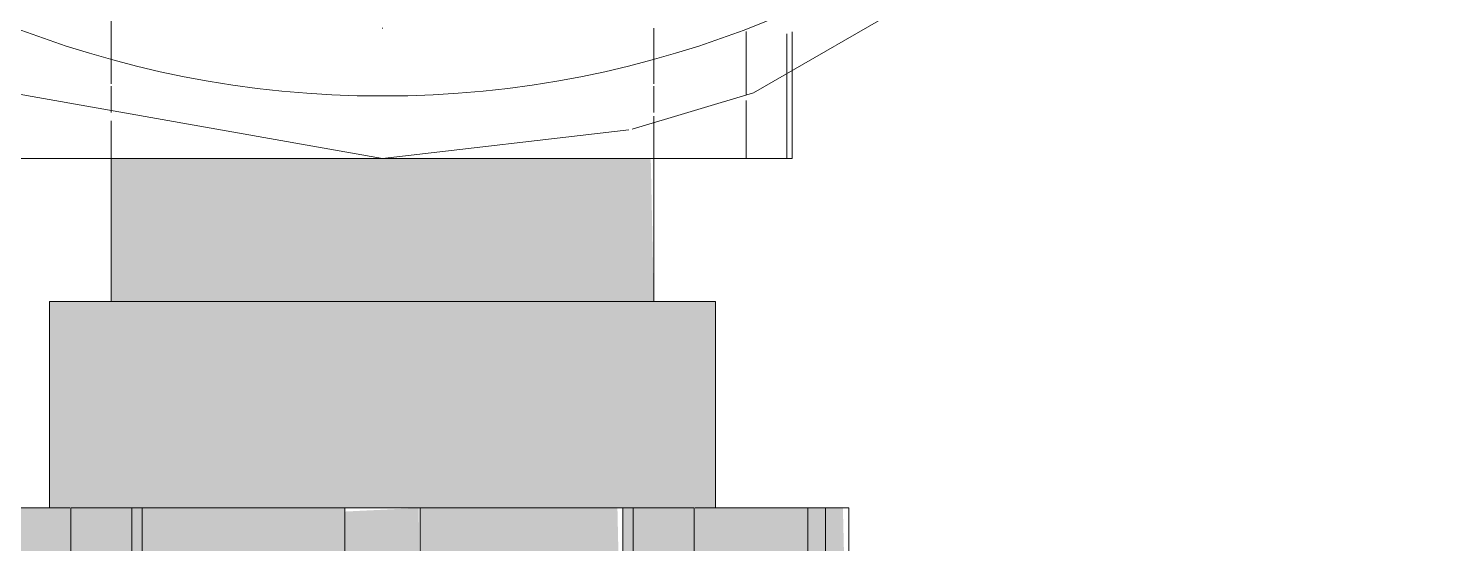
# Model space of a CAD drawing. Header units: metres. Extents: x 147 to 427, y -16 to 162.
# Drawn here: x 150.1101 to 150.2396, y 95.9665 to 96.014 of the extents above; entities that cross this region are included whole.
import ezdxf

# ---------------------------------------------------------------- set-up
doc = ezdxf.new("R2010")
doc.units = ezdxf.units.M
doc.layers.add('P-PIPE', color=7, linetype='Continuous', lineweight=5)
doc.layers.add('P-SANR-FIXT', color=7, linetype='Continuous', lineweight=5)

# ---------------------------------------------------------------- blocks, each defined once
blk = doc.blocks.new('Bomba Jacuzzi1 - 15B-T 1_1_2CV TRIF_220_380V _1 1_2CV_-2414014-RESERVATÓRIOS TÉRREO')
at = {"layer": 'P-SANR-FIXT', "color": 9, "lineweight": 15, "true_color": 0xc0c0c0}
for p, q in [((-0.1, 0.03775), (-0.1, -0.03775)), ((-0.1, -0.03725), (-0.09221, -0.03725)), ((-0.1, -0.03775), (-0.09192, -0.03775))]:
    blk.add_line(p, q, dxfattribs=at)
at = {"layer": 'P-SANR-FIXT', "color": 254, "lineweight": 15, "true_color": 0xd3d3d3}
for p, q in [((-0.09397, 0.0342), (-0.1, 0)), ((-0.1, 0.02675), (-0.1, 0.03226)), ((-0.1, 0.03226), (-0.1, 0.02675)), ((-0.1, 0.0189), (-0.1, 0.02634)), ((-0.1, 0.02634), (-0.1, 0.0189)), ((-0.1, 0.00978), (-0.1, 0.01863)), ((-0.1, 0.01863), (-0.1, 0.00978)), ((-0.1, -0.00964), (-0.1, 0.00964)), ((-0.1, 0.00964), (-0.1, -0.00964)), ((-0.1, 0), (-0.09737, -0.02271)), ((-0.1, -0.01862), (-0.1, -0.00978)), ((-0.1, -0.00978), (-0.1, -0.01862)), ((-0.1, -0.02634), (-0.1, -0.0189)), ((-0.1, -0.0189), (-0.1, -0.02634)), ((-0.09729, -0.02302), (-0.09397, -0.0342)), ((-0.1, -0.03226), (-0.1, -0.02675)), ((-0.1, -0.02675), (-0.1, -0.03226)), ((-0.1, -0.03598), (-0.1, -0.03281)), ((-0.1, -0.03281), (-0.1, -0.03598)), ((-0.09397, -0.0342), (-0.07661, -0.06427)), ((-0.1, -0.03725), (-0.1, -0.03676)), ((-0.1, -0.03676), (-0.1, -0.03725)), ((-0.09221, -0.03725), (-0.08853, -0.03725)), ((-0.09192, -0.03775), (-0.08834, -0.03775))]:
    blk.add_line(p, q, dxfattribs=at)
at = {"layer": 'P-SANR-FIXT', "color": 7, "lineweight": 15, "true_color": 0xf3f3f3}
for p, q in [((-0.1, 0.03233), (-0.1, 0.03074)), ((-0.1, 0.02971), (-0.1, 0.03065)), ((-0.1, 0.03065), (-0.1, 0.02971)), ((-0.1, 0.02675), (-0.1, 0.02926)), ((-0.1, 0.02926), (-0.1, 0.02675)), ((-0.1, 0.02512), (-0.1, 0.02634)), ((-0.1, 0.02634), (-0.1, 0.02512)), ((-0.1, -0.02634), (-0.1, -0.02512)), ((-0.1, -0.02512), (-0.1, -0.02634)), ((-0.1, -0.02926), (-0.1, -0.02675)), ((-0.1, -0.02675), (-0.1, -0.02926)), ((-0.1, -0.03071), (-0.1, -0.02971)), ((-0.1, -0.02971), (-0.1, -0.03071)), ((-0.1, -0.03074), (-0.1, -0.03233)), ((-0.1, -0.03269), (-0.1, -0.0337))]:
    blk.add_line(p, q, dxfattribs=at)
at = {"layer": 'P-SANR-FIXT', "color": 254, "lineweight": 15, "true_color": 0xe0e0e0}
for p, q in [((-0.1, 0.03229), (-0.1, 0.02692)), ((-0.1, 0.02692), (-0.1, 0.03229)), ((-0.1, 0.02657), (-0.1, 0.01902)), ((-0.1, 0.01902), (-0.1, 0.02657)), ((-0.1, 0.01876), (-0.1, 0.00982)), ((-0.1, 0.00982), (-0.1, 0.01876)), ((-0.1, 0.00968), (-0.1, -0.00968)), ((-0.1, -0.00968), (-0.1, 0.00968)), ((-0.088, 0), (-0.088, 0.00004)), ((-0.088, -0.00004), (-0.088, 0)), ((-0.1, -0.00982), (-0.1, -0.01876)), ((-0.1, -0.01876), (-0.1, -0.00982)), ((-0.1, -0.01902), (-0.1, -0.02657)), ((-0.1, -0.02657), (-0.1, -0.01902)), ((-0.1, -0.02692), (-0.1, -0.03229)), ((-0.1, -0.03229), (-0.1, -0.02692)), ((-0.1, -0.03293), (-0.1, -0.0335)), ((-0.1, -0.0335), (-0.1, -0.03293)), ((-0.1, -0.0335), (-0.09467, -0.0335)), ((-0.1, -0.03598), (-0.1, -0.03376)), ((-0.1, -0.03376), (-0.1, -0.03598)), ((-0.1, -0.03725), (-0.1, -0.03676)), ((-0.1, -0.03676), (-0.1, -0.03725))]:
    blk.add_line(p, q, dxfattribs=at)
at = {"layer": 'P-SANR-FIXT', "color": 254, "lineweight": 15, "true_color": 0xe9e9e9}
for p, q in [((-0.1, 0.03229), (-0.1, 0.03076)), ((-0.1, 0.03076), (-0.1, 0.03229)), ((-0.1, 0.02946), (-0.1, 0.0305)), ((-0.1, 0.02946), (-0.1, 0.0305)), ((-0.1, 0.02677), (-0.1, 0.02913)), ((-0.1, 0.02677), (-0.1, 0.02913)), ((-0.1, 0.02517), (-0.1, 0.02635)), ((-0.1, 0.02157), (-0.1, 0.02635)), ((-0.1, 0.01903), (-0.1, 0.02157)), ((-0.1, 0.00984), (-0.1, 0.01878)), ((-0.1, 0), (-0.1, 0.00971)), ((-0.1, -0.00971), (-0.1, 0)), ((-0.1, -0.01525), (-0.1, -0.00984)), ((-0.1, -0.01878), (-0.1, -0.01525)), ((-0.1, -0.02635), (-0.1, -0.01903)), ((-0.1, -0.02635), (-0.1, -0.02517)), ((-0.1, -0.02913), (-0.1, -0.02677)), ((-0.1, -0.02913), (-0.1, -0.02677)), ((-0.1, -0.0305), (-0.1, -0.02946)), ((-0.1, -0.0305), (-0.1, -0.02946)), ((-0.1, -0.03076), (-0.1, -0.03229)), ((-0.1, -0.03229), (-0.1, -0.03076)), ((-0.1, -0.03293), (-0.1, -0.0335)), ((-0.1, -0.0335), (-0.1, -0.03293)), ((-0.09413, -0.0335), (-0.08831, -0.0335)), ((-0.1, -0.0337), (-0.1, -0.03612)), ((-0.1, -0.03646), (-0.1, -0.03755))]:
    blk.add_line(p, q, dxfattribs=at)
at = {"layer": 'P-SANR-FIXT', "color": 7, "lineweight": 15, "true_color": 0xefefef}
for p, q in [((-0.1, 0.03071), (-0.1, 0.03226)), ((-0.1, 0.03226), (-0.1, 0.03071)), ((-0.1, 0.03069), (-0.1, 0.02958)), ((-0.1, 0.02958), (-0.1, 0.03069)), ((-0.1, 0.02901), (-0.1, 0.02692)), ((-0.1, 0.02692), (-0.1, 0.02901)), ((-0.1, 0.02657), (-0.1, 0.02517)), ((-0.1, 0.02517), (-0.1, 0.02657)), ((-0.1, -0.02517), (-0.1, -0.02657)), ((-0.1, -0.02657), (-0.1, -0.02517)), ((-0.1, -0.02692), (-0.1, -0.02901)), ((-0.1, -0.02901), (-0.1, -0.02692)), ((-0.1, -0.02958), (-0.1, -0.03076)), ((-0.1, -0.03076), (-0.1, -0.02958)), ((-0.1, -0.03226), (-0.1, -0.03071)), ((-0.1, -0.03071), (-0.1, -0.03226)), ((-0.1, -0.03376), (-0.1, -0.03281)), ((-0.1, -0.03281), (-0.1, -0.03376))]:
    blk.add_line(p, q, dxfattribs=at)
at = {"layer": 'P-SANR-FIXT', "color": 7, "lineweight": 15, "true_color": 0xf6f6f6}
for p, q in [((-0.1, 0.03067), (-0.1, 0.02971)), ((-0.1, 0.02925), (-0.1, 0.02669)), ((-0.1, 0.02638), (-0.1, 0.02514)), ((-0.1, -0.02514), (-0.1, -0.02638)), ((-0.1, -0.02669), (-0.1, -0.02925)), ((-0.1, -0.02971), (-0.1, -0.03074))]:
    blk.add_line(p, q, dxfattribs=at)
at = {"layer": 'P-SANR-FIXT', "color": 9, "lineweight": 15, "true_color": 0xc0c0c0}
for start_param, end_param in [(4.824541, 7.853982), (1.570796, 4.600202)]:
    blk.add_ellipse((-0.00001, 0), major_axis=(0, 0.09424), ratio=1, start_param=start_param, end_param=end_param, dxfattribs=at)
blk = doc.blocks.new('AF_Soldavel_Uniao - Standard-3997284-RESERVATÓRIOS TÉRREO')
at = {"layer": 'P-PIPE', "lineweight": 15, "true_color": 0x69503c}
for points in [[(-0.015, 0.0125), (-0.015, -0.0442), (-0.008, -0.04389), (-0.008, -0.04298), (0.015, -0.04243), (0.015, -0.04083), (-0.008, -0.04049), (-0.008, -0.02871), (0.015, -0.02871), (0.015, -0.02309), (-0.008, -0.02309), (-0.00767, -0.00348), (0.015, -0.00334), (0.01467, 0.00348), (-0.008, 0.00348), (-0.008, 0.02309), (0.015, 0.02309), (0.015, 0.02871), (-0.008, 0.02871), (-0.008, 0.04083), (0.015, 0.04126), (0.015, 0.04298), (-0.008, 0.04345), (-0.008, 0.0442), (-0.015, 0.04389), (-0.015, 0.01286)], [(-0.008, 0.04049), (-0.008, 0.0392), (0.015, 0.0392), (0.015, 0.04083), (-0.008, 0.04083)], [(-0.008, 0.02871), (0.015, 0.02871), (0.015, 0.0392), (-0.008, 0.0392), (-0.008, 0.03043)], [(-0.034, 0.0307), (-0.034, -0.0307), (-0.015, -0.0307), (-0.015, 0.0307)], [(0.015, 0.0307), (0.015, -0.0307), (0.034, -0.0307), (0.034, 0.0307), (0.0295, 0.0307)], [(-0.008, 0.02216), (0.015, 0.02216), (0.015, 0.02309), (-0.008, 0.02309)], [(-0.008, 0.02216), (-0.008, 0.00348), (0.015, 0.00348), (0.015, 0.02216), (-0.00017, 0.02216)], [(-0.008, -0.00348), (-0.008, -0.02216), (0.015, -0.02165), (0.015, -0.00348), (-0.00767, -0.00348)], [(-0.008, -0.02216), (-0.008, -0.02309), (0.015, -0.02309), (0.015, -0.02216), (-0.0062, -0.02216)], [(-0.008, -0.03125), (-0.008, -0.0392), (0.015, -0.0392), (0.015, -0.02871), (-0.008, -0.02871)], [(-0.008, -0.0392), (-0.008, -0.04083), (0.015, -0.04083), (0.015, -0.0392), (-0.00017, -0.0392)]]:
    blk.add_hatch(color=27, dxfattribs=at).paths.add_polyline_path(points)
at = {"layer": 'P-PIPE', "color": 4, "lineweight": 15, "true_color": 0x00ffff}
for p, q in [((-0.008, 0.0442), (-0.015, 0.0442)), ((-0.015, 0.0442), (-0.015, -0.0442)), ((-0.008, 0.04298), (-0.008, 0.0442)), ((-0.008, 0.04298), (0.015, 0.04298)), ((0.015, 0.04083), (0.015, 0.04298)), ((-0.008, 0.02871), (-0.008, 0.04083)), ((0.015, 0.04083), (-0.008, 0.04083)), ((0.015, 0.0392), (0.015, 0.04083)), ((-0.008, 0.0392), (0.015, 0.0392)), ((0.015, 0.0392), (0.015, 0.02883)), ((-0.015, 0.0307), (-0.034, 0.0307)), ((-0.034, 0.0307), (-0.034, -0.0307)), ((0.034, 0.0307), (0.015, 0.0307)), ((0.034, -0.0307), (0.034, 0.0307)), ((-0.008, 0.02871), (0.015, 0.02871)), ((0.015, 0.02309), (0.015, 0.02871)), ((-0.008, 0.00348), (-0.008, 0.02309)), ((0.015, 0.02309), (-0.008, 0.02309)), ((0.015, 0.02216), (-0.008, 0.02216)), ((0.015, 0.02216), (0.015, 0.02309)), ((0.015, 0.02216), (0.015, 0.00348)), ((-0.008, 0.00348), (0.015, 0.00348)), ((0.015, -0.00348), (0.015, 0.00348)), ((-0.008, -0.02309), (-0.008, -0.00348)), ((0.015, -0.00348), (-0.008, -0.00348)), ((0.015, -0.00348), (0.015, -0.02216)), ((-0.008, -0.02216), (0.015, -0.02216)), ((-0.008, -0.02309), (0.015, -0.02309)), ((0.015, -0.02309), (0.015, -0.02216)), ((0.015, -0.02871), (0.015, -0.02309)), ((-0.008, -0.04083), (-0.008, -0.02871)), ((0.015, -0.02871), (-0.008, -0.02871)), ((0.015, -0.02883), (0.015, -0.0392)), ((-0.034, -0.0307), (-0.015, -0.0307)), ((0.015, -0.0307), (0.034, -0.0307)), ((0.015, -0.0392), (-0.008, -0.0392)), ((0.015, -0.04083), (0.015, -0.0392)), ((-0.008, -0.04083), (0.015, -0.04083)), ((0.015, -0.04298), (0.015, -0.04083)), ((-0.008, -0.0442), (-0.008, -0.04298)), ((0.015, -0.04298), (-0.008, -0.04298)), ((-0.015, -0.0442), (-0.008, -0.0442))]:
    blk.add_line(p, q, dxfattribs=at)

msp = doc.modelspace()

# ---------------------------------------------------------------- hatches: boundary and pattern name
at = {"layer": 'P-PIPE', "true_color": 0x00ffff}
for points in [[(150.11772, 95.98878), (150.14272, 95.98878), (150.14272, 96.00196), (150.11772, 96.00196), (150.11772, 95.99765)], [(150.15139, 95.98878), (150.16772, 95.98878), (150.16744, 96.00196), (150.14272, 96.00196), (150.14272, 95.98878), (150.15066, 95.98878)]]:
    msp.add_hatch(color=4, dxfattribs=at).paths.add_polyline_path(points)

# ---------------------------------------------------------------- linework, layer by layer
at = {"layer": 'P-PIPE', "color": 254, "lineweight": 15, "true_color": 0xc1ffff}
for p, q in [((150.11772, 96.02096), (150.11772, 96.00884)), ((150.16772, 96.00884), (150.16772, 96.01396)), ((150.11772, 96.0086), (150.11772, 96.00619)), ((150.16772, 96.00619), (150.16772, 96.0086))]:
    msp.add_line(p, q, dxfattribs=at)
at = {"layer": 'P-PIPE', "color": 4, "lineweight": 15, "true_color": 0x00ffff}
for p, q in [((150.11772, 96.00542), (150.11772, 95.98878)), ((150.16772, 95.98878), (150.16772, 96.00586))]:
    msp.add_line(p, q, dxfattribs=at)

# ---------------------------------------------------------------- block references
at = {"layer": 'P-PIPE', "color": 4, "lineweight": 15, "true_color": 0x00ffff, "rotation": 90}
msp.add_blockref('AF_Soldavel_Uniao - Standard-3997284-RESERVATÓRIOS TÉRREO', (150.14272, 95.95478), dxfattribs=at)
at = {"layer": 'P-SANR-FIXT', "color": 254, "lineweight": 15, "true_color": 0xe0e0e0, "rotation": 89.99999999999915}
msp.add_blockref('Bomba Jacuzzi1 - 15B-T 1_1_2CV TRIF_220_380V _1 1_2CV_-2414014-RESERVATÓRIOS TÉRREO', (150.14272, 96.10196), dxfattribs=at)

doc.saveas('drawing.dxf')
